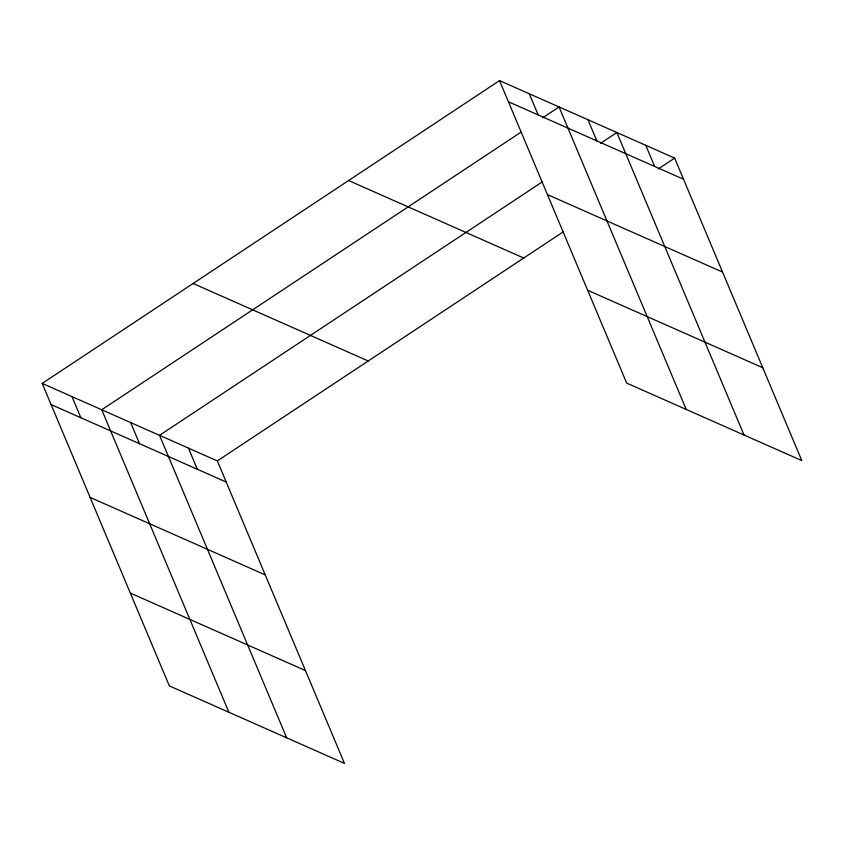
<?xml version="1.0" encoding="UTF-8"?>
<svg xmlns="http://www.w3.org/2000/svg" width="844" height="844" viewBox="0 0 844 844"><rect width="100%" height="100%" fill="white"/><g stroke="black" fill="none" stroke-linecap="round" stroke-linejoin="round"><path stroke-width="1.27" d="M42.2 383.419L217.33 460.908L344.479 763.398L169.349 685.908L42.2 383.419L499.521 80.602L674.651 158.092L801.8 460.581L626.67 383.092L499.521 80.602M520.79 132.297L101.744 409.762L228.893 712.252M542.66 117.812L559.066 106.956L686.214 409.435M542.492 181.766L159.537 435.335L286.686 737.825M600.453 143.385L616.859 132.529L744.007 435.008M217.33 460.908L563.106 231.952M658.246 168.958L674.651 158.092M508.415 101.765L683.545 179.255M547.439 194.595L722.569 272.084M348.604 180.532L523.734 258.021M587.646 290.252L762.776 367.741M193.118 283.489L368.248 360.979M51.094 404.571L226.224 482.061M90.118 497.411L265.248 574.901M130.324 593.068L305.454 670.558M645.755 145.316L654.649 166.468M587.962 119.742L596.856 140.895M529.293 93.779L538.187 114.932M188.434 448.122L197.327 469.275M130.641 422.549L139.534 443.701M71.972 396.596L80.866 417.748"/></g></svg>
